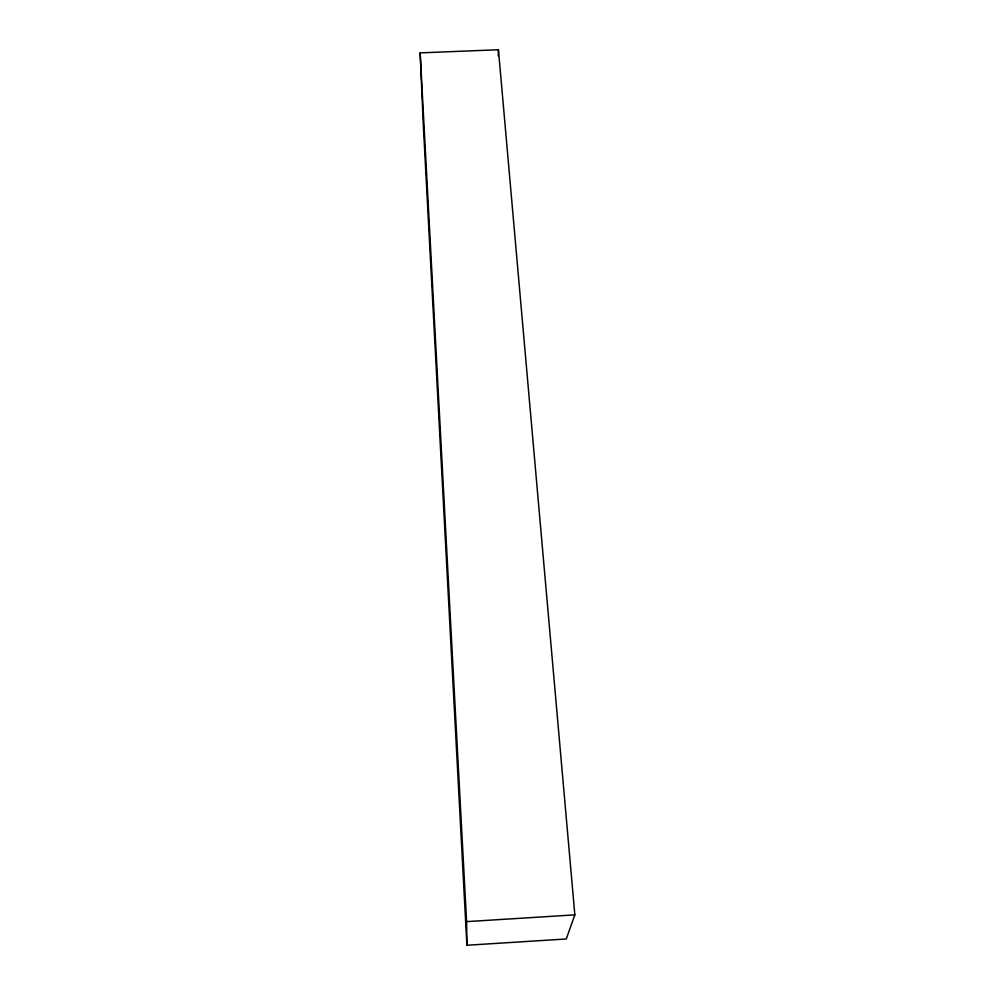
<?xml version="1.0" encoding="UTF-8"?>
<svg xmlns="http://www.w3.org/2000/svg" width="995" height="995" viewBox="0 0 995 995"><rect width="100%" height="100%" fill="white"/><g stroke="black" fill="none" stroke-linecap="round" stroke-linejoin="round"><path stroke-width="1.49" d="M498.284 55.869L498.433 49.75L420.151 52.872L423.211 123.206L466.904 945.25L566.254 938.981L574.849 914.865L498.433 49.75M466.904 945.25L466.605 921.631L574.849 914.865M420.151 52.872L466.605 921.631"/></g></svg>
